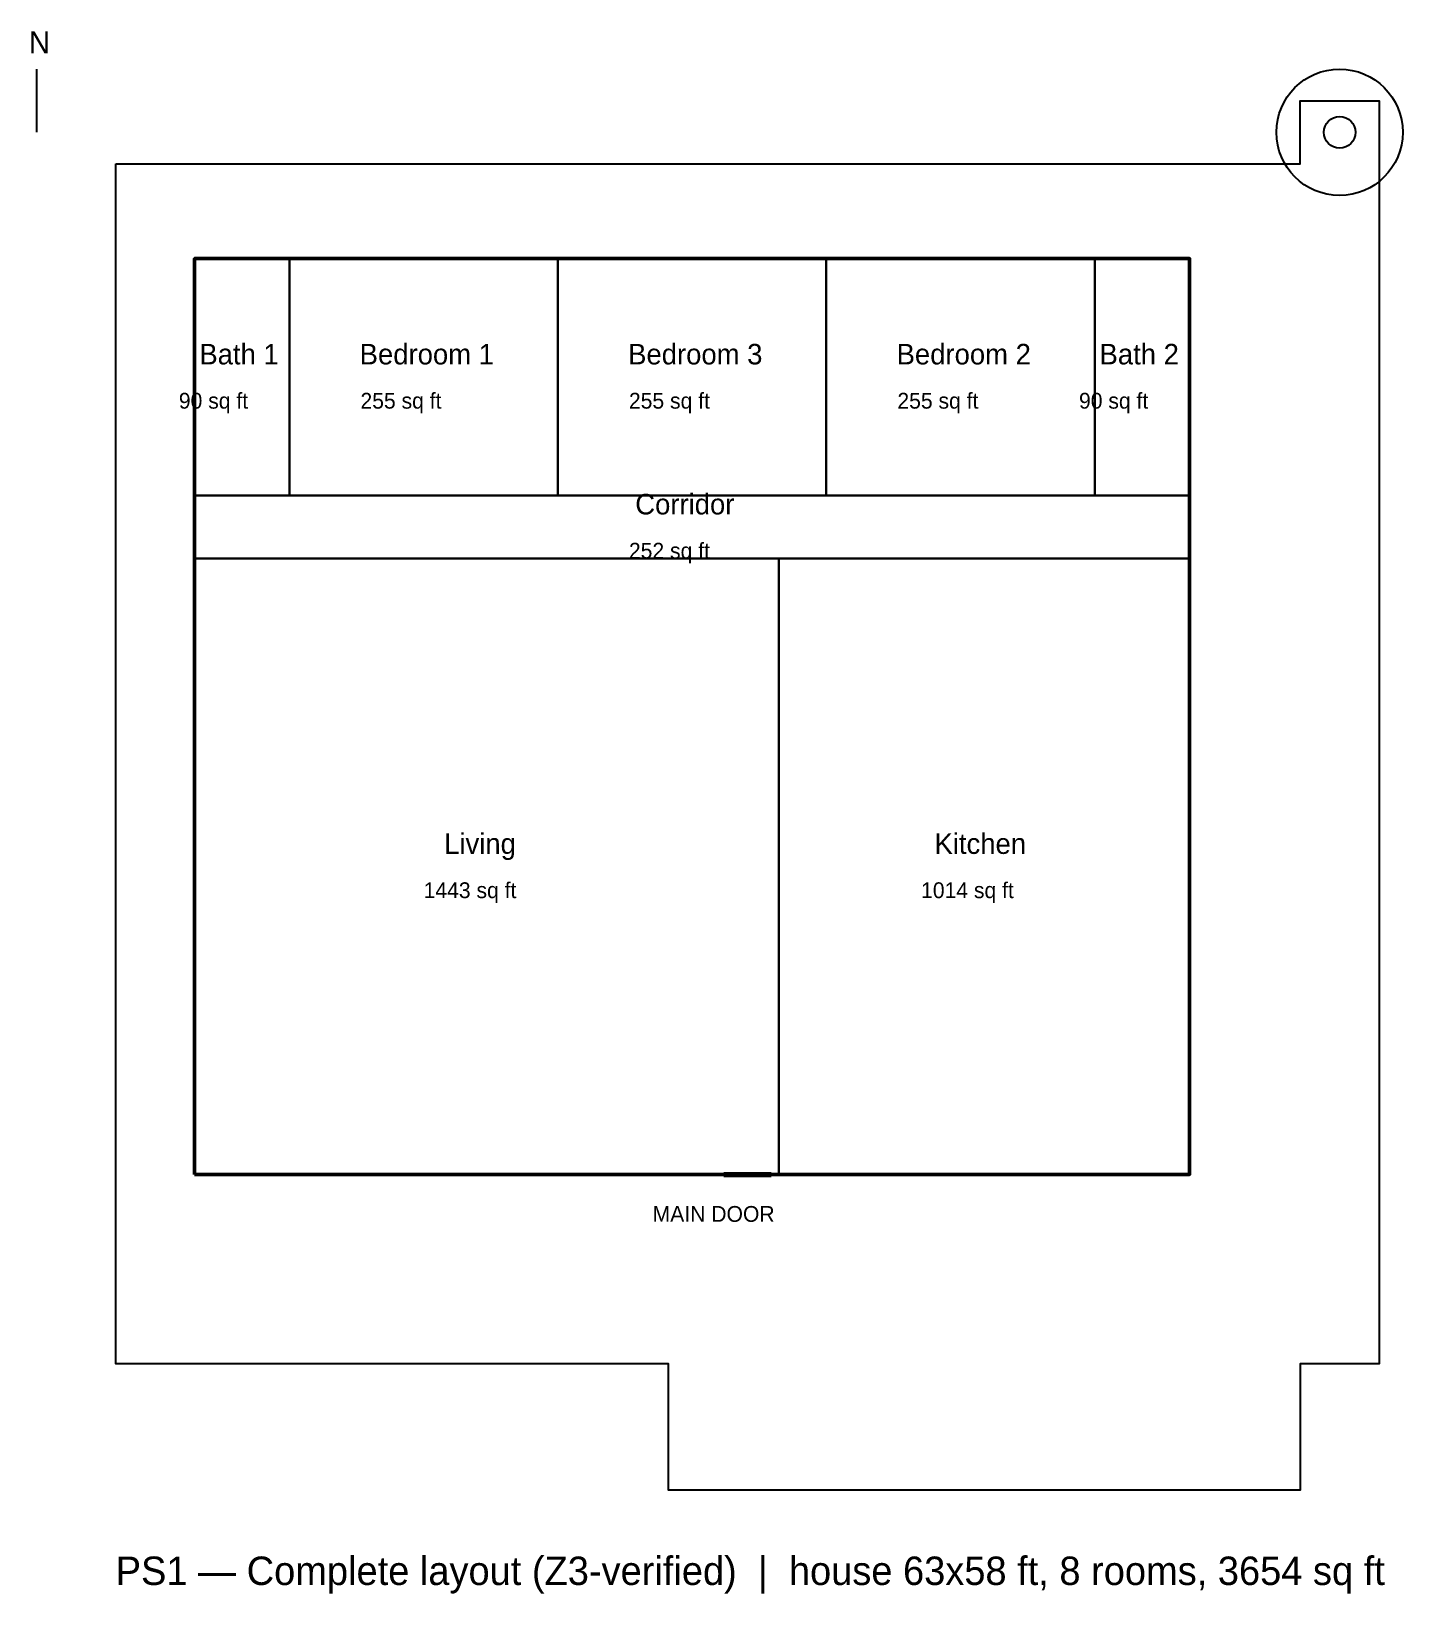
# Model space of a CAD drawing. Header units: metres. Extents: x -5.3 to 81.5, y -6.6 to 92.4.
import ezdxf

# ---------------------------------------------------------------- set-up
doc = ezdxf.new("R2010")
doc.units = ezdxf.units.M

msp = doc.modelspace()

# ---------------------------------------------------------------- linework, layer by layer
at = {"layer": 'CORRIDOR', "color": 8}
msp.add_lwpolyline([(5, 59), (68, 59), (68, 63), (5, 63), (5, 59)], close=True, dxfattribs=at)
at = {"layer": 'DOOR', "color": 5, "lineweight": 70}
msp.add_line((38.5, 20), (41.5, 20), dxfattribs=at)
at = {"layer": 'HOUSE', "color": 7, "lineweight": 50}
msp.add_lwpolyline([(5, 20), (68, 20), (68, 78), (5, 78), (5, 20)], close=True, dxfattribs=at)
at = {"layer": 'LABELS', "color": 7}
msp.add_line((-5, 86), (-5, 90), dxfattribs=at)
at = {"layer": 'PLOT', "color": 1}
msp.add_lwpolyline([(0, 84), (75, 84), (75, 88), (80, 88), (80, 8), (75, 8), (75, 0), (35, 0), (35, 8), (0, 8), (0, 84)], close=True, dxfattribs=at)
at = {"layer": 'ROOM_BATH', "color": 5}
for points in [[(5, 63), (11, 63), (11, 78), (5, 78), (5, 63)], [(62, 63), (68, 63), (68, 78), (62, 78), (62, 63)]]:
    msp.add_lwpolyline(points, close=True, dxfattribs=at)
at = {"layer": 'ROOM_BEDROOM', "color": 3}
for points in [[(11, 63), (28, 63), (28, 78), (11, 78), (11, 63)], [(28, 63), (45, 63), (45, 78), (28, 78), (28, 63)], [(45, 63), (62, 63), (62, 78), (45, 78), (45, 63)]]:
    msp.add_lwpolyline(points, close=True, dxfattribs=at)
at = {"layer": 'ROOM_KITCHEN', "color": 6}
msp.add_lwpolyline([(42, 20), (68, 20), (68, 59), (42, 59), (42, 20)], close=True, dxfattribs=at)
at = {"layer": 'ROOM_LIVING', "color": 4}
msp.add_lwpolyline([(5, 20), (42, 20), (42, 59), (5, 59), (5, 20)], close=True, dxfattribs=at)
at = {"layer": 'TREE', "color": 3}
for radius in [4, 1]:
    msp.add_circle((77.5, 86), radius, dxfattribs=at)

# ---------------------------------------------------------------- texts
at = {"layer": 'LABELS', "color": 7}
for s, height, p in [('N', 1.4, (-5.5, 91)), ('Bath 1', 1.3, (5.3, 71.3)), ('Bedroom 1', 1.3, (15.45, 71.3)), ('Bedroom 3', 1.3, (32.45, 71.3)), ('Bedroom 2', 1.3, (49.45, 71.3)), ('Bath 2', 1.3, (62.3, 71.3)), ('90 sq ft', 1, (4, 68.5)), ('255 sq ft', 1, (15.5, 68.5)), ('255 sq ft', 1, (32.5, 68.5)), ('255 sq ft', 1, (49.5, 68.5)), ('90 sq ft', 1, (61, 68.5)), ('Corridor', 1.3, (32.9, 61.8)), ('252 sq ft', 1, (32.5, 59)), ('Living', 1.3, (20.8, 40.3)), ('Kitchen', 1.3, (51.85, 40.3)), ('1443 sq ft', 1, (19.5, 37.5)), ('1014 sq ft', 1, (51, 37.5)), ('PS1 — Complete layout (Z3-verified)  |  house 63x58 ft, 8 rooms, 3654 sq ft', 1.8, (0, -6))]:
    msp.add_text(s, height=height, dxfattribs=at).set_placement(p)
at = {"layer": 'LABELS', "color": 5}
msp.add_text('MAIN DOOR', height=1, dxfattribs=at).set_placement((34, 17))

doc.saveas('drawing.dxf')
